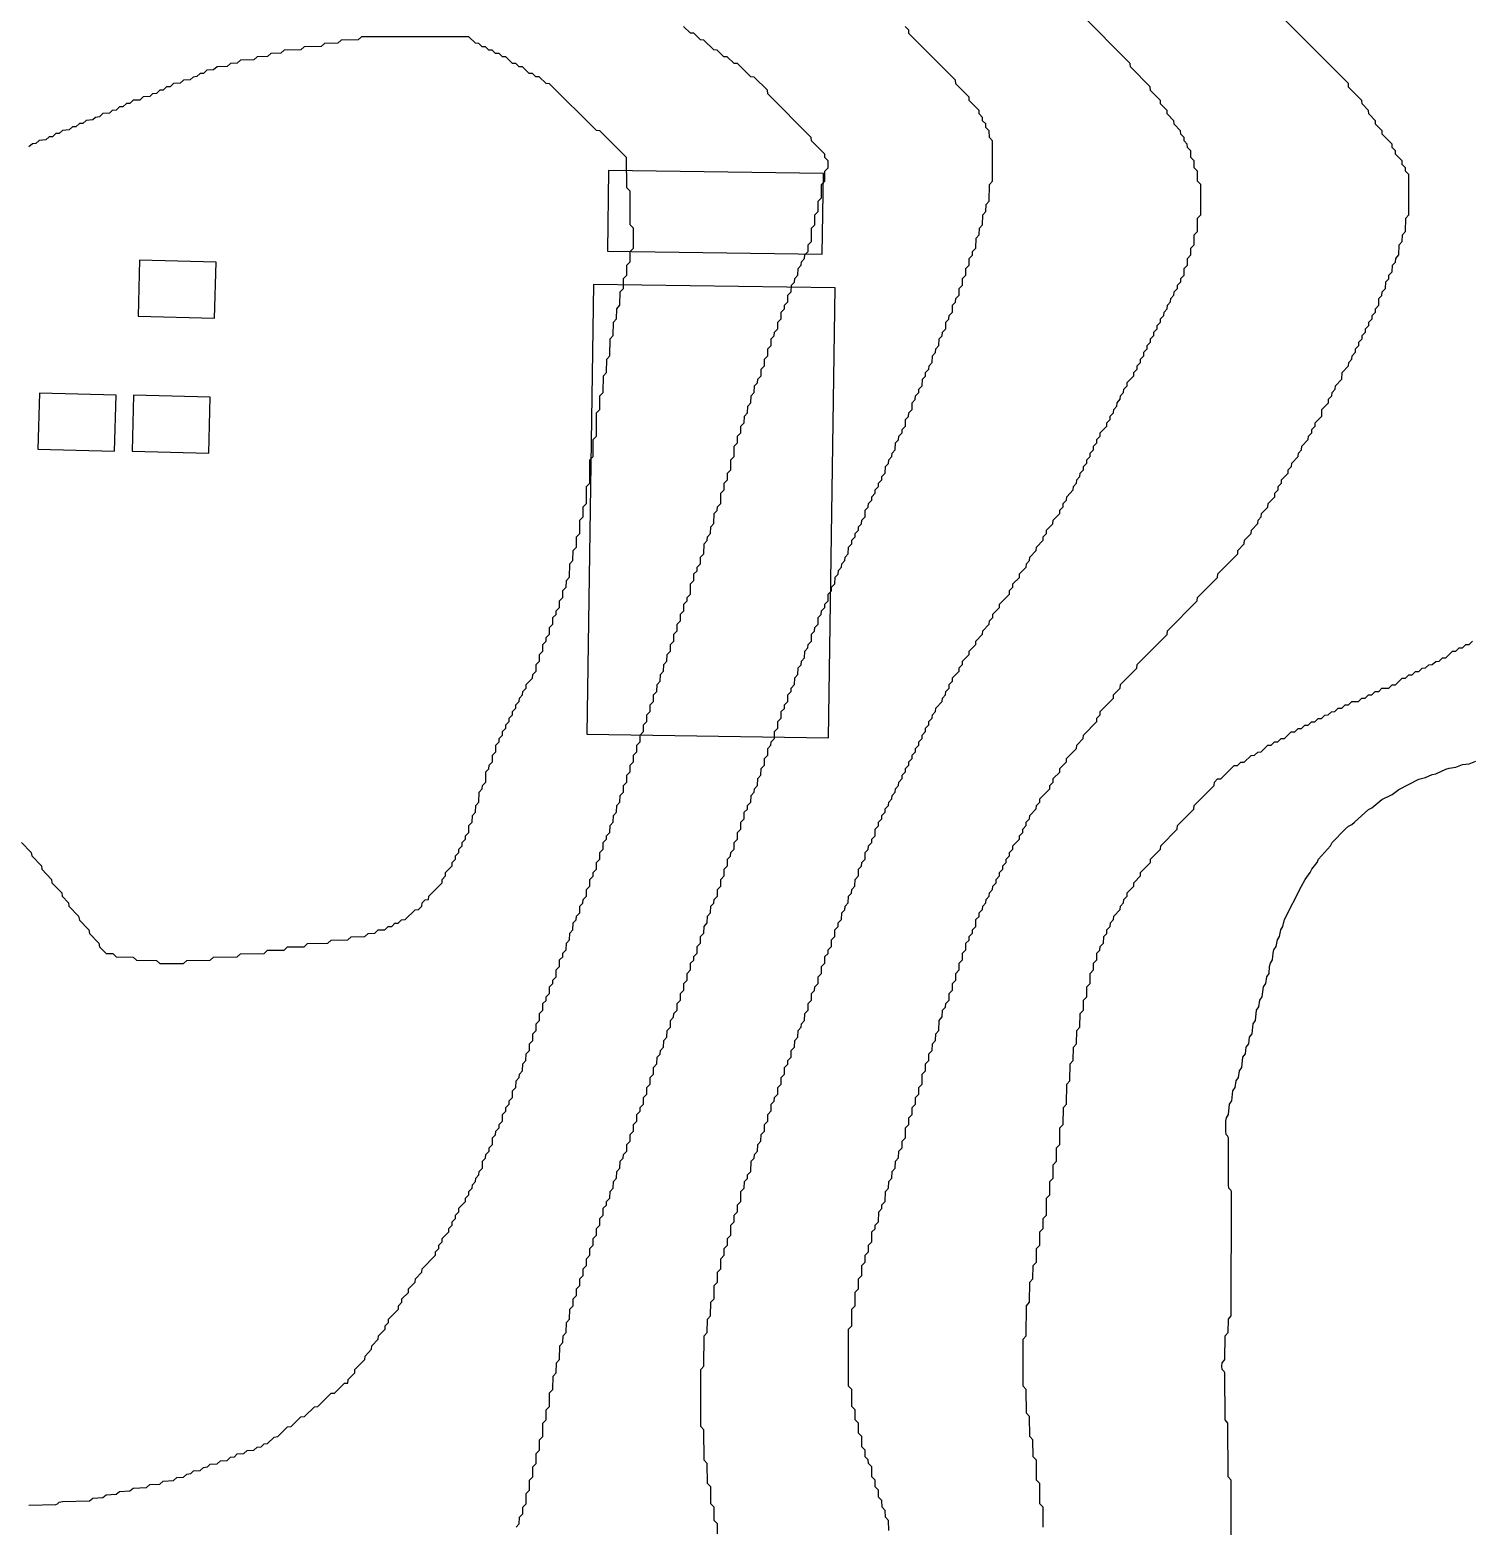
# Model space of a CAD drawing. Header units: millimetres. Extents: x 0 to 600000, y 0 to 540000.
# Drawn here: x 385944 to 493260, y 155711 to 267136 of the extents above; entities that cross this region are included whole.
import ezdxf

# ---------------------------------------------------------------- set-up
doc = ezdxf.new("R2010")
doc.units = ezdxf.units.MM
for name, color, linetype in [('BLDG_BOX_CAMPUS', 5, 'Continuous'), ('BLDG_BOX_PLATFORM', 3, 'Continuous'), ('BLDG_BOX_RASTER', 1, 'Continuous'), ('BLDG_FOOTPRINT_CAMPUS', 8, 'Continuous'), ('BLDG_FOOTPRINT_PLATFORM', 94, 'Continuous'), ('BLDG_FOOTPRINT_RASTER', 12, 'Continuous'), ('CONTOUR_54', 40, 'Continuous'), ('CONTOUR_55', 40, 'Continuous'), ('CONTOUR_56', 30, 'Continuous'), ('CONTOUR_57', 30, 'Continuous'), ('CONTOUR_58', 22, 'Continuous'), ('CONTOUR_59', 22, 'Continuous'), ('CONTOUR_60', 14, 'Continuous')]:
    doc.layers.add(name, color=color, linetype=linetype)

msp = doc.modelspace()

# ---------------------------------------------------------------- linework, layer by layer
at = {"layer": 'BLDG_BOX_CAMPUS'}
msp.add_polyline3d([(428943, 250671, 60003), (444942, 250437, 58885), (445029, 256437, 59003), (429031, 256670, 60001), (428943, 250671, 60003)], close=True, dxfattribs=at)
at = {"layer": 'BLDG_BOX_PLATFORM'}
msp.add_polyline3d([(445416, 214427, 57617), (445905, 247923, 58726), (427907, 248186, 60005), (427418, 214689, 59402), (445416, 214427, 57617)], close=True, dxfattribs=at)
at = {"layer": 'BLDG_BOX_RASTER'}
for points in [[(394102, 249988, 60052), (393993, 245814, 60076), (399701, 245665, 60089), (399810, 249839, 60061), (394102, 249988, 60052)], [(392253, 235753, 60132), (392362, 239927, 60107), (386654, 240076, 60068), (386545, 235902, 60078), (392253, 235753, 60132)], [(399258, 235624, 60225), (399367, 239798, 60148), (393658, 239947, 60116), (393549, 235773, 60147), (399258, 235624, 60225)]]:
    msp.add_polyline3d(points, close=True, dxfattribs=at)
at = {"layer": 'BLDG_FOOTPRINT_CAMPUS'}
msp.add_polyline3d([(428943, 250671, 60003), (444942, 250437, 58885), (445029, 256437, 59003), (429031, 256670, 60001), (428943, 250671, 60003)], close=True, dxfattribs=at)
at = {"layer": 'BLDG_FOOTPRINT_PLATFORM'}
msp.add_polyline3d([(427418, 214689, 59402), (445416, 214427, 57617), (445905, 247923, 58726), (427907, 248186, 60005), (427418, 214689, 59402)], close=True, dxfattribs=at)
at = {"layer": 'BLDG_FOOTPRINT_RASTER'}
for points in [[(394102, 249988, 60052), (393993, 245814, 60076), (399701, 245665, 60089), (399810, 249839, 60061), (394102, 249988, 60052)], [(386654, 240076, 60068), (386545, 235902, 60078), (392253, 235753, 60132), (392362, 239927, 60107), (386654, 240076, 60068)], [(393658, 239947, 60116), (393549, 235773, 60147), (399258, 235624, 60225), (399367, 239798, 60148), (393658, 239947, 60116)]]:
    msp.add_polyline3d(points, close=True, dxfattribs=at)
at = {"layer": 'CONTOUR_54'}
msp.add_polyline3d([(475397, 153375, 54000), (475400, 159125, 54000), (475181, 159375, 54000), (475154, 163375, 54000), (474940, 163625, 54000), (474912, 167125, 54000), (474875, 167215, 54000), (474715, 167375, 54000), (474699, 167625, 54000), (474716, 167875, 54000), (474875, 168034, 54000), (474913, 168125, 54000), (474951, 169875, 54000), (475161, 170125, 54000), (475195, 171125, 54000), (475407, 171375, 54000), (475423, 180625, 54000), (475375, 180732, 54000), (475232, 180875, 54000), (475205, 181125, 54000), (475190, 184625, 54000), (475125, 184776, 54000), (475026, 184875, 54000), (474989, 185125, 54000), (474996, 185875, 54000), (475042, 186125, 54000), (475203, 186375, 54000), (475277, 187125, 54000), (475449, 187375, 54000), (475526, 188125, 54000), (475702, 188375, 54000), (475768, 188875, 54000), (475949, 189125, 54000), (476013, 189625, 54000), (476196, 189875, 54000), (476274, 190625, 54000), (476452, 190875, 54000), (476519, 191375, 54000), (476701, 191625, 54000), (476767, 192125, 54000), (476948, 192375, 54000), (477028, 193125, 54000), (477203, 193375, 54000), (477289, 194125, 54000), (477460, 194375, 54000), (477534, 194875, 54000), (477707, 195125, 54000), (477801, 195875, 54000), (477966, 196125, 54000), (478046, 196625, 54000), (478213, 196875, 54000), (478255, 197375, 54000), (478314, 197625, 54000), (478472, 197875, 54000), (478518, 198375, 54000), (478584, 198625, 54000), (478735, 198875, 54000), (478836, 199375, 54000), (478989, 199625, 54000), (479096, 200125, 54000), (479246, 200375, 54000), (479368, 200875, 54000), (480623, 203375, 54000), (480894, 203875, 54000), (481282, 204375, 54000), (481392, 204625, 54000), (481789, 205125, 54000), (481906, 205375, 54000), (482792, 206375, 54000), (482916, 206625, 54000), (483875, 207610, 54000), (484125, 207832, 54000), (484375, 207956, 54000), (484591, 208125, 54000), (485625, 209080, 54000), (485875, 209201, 54000), (486625, 209820, 54000), (487375, 210206, 54000), (487875, 210578, 54000), (489375, 211332, 54000), (489875, 211468, 54000), (490375, 211683, 54000), (490625, 211726, 54000), (491375, 212083, 54000), (491625, 212162, 54000), (492125, 212229, 54000), (492625, 212423, 54000), (493125, 212482, 54000), (493625, 212667, 54000)], dxfattribs=at)
at = {"layer": 'CONTOUR_55'}
msp.add_polyline3d([(461399, 155625, 55000), (461386, 157125, 55000), (461150, 157375, 55000), (461137, 158875, 55000), (460900, 159125, 55000), (460887, 160625, 55000), (460651, 160875, 55000), (460638, 162125, 55000), (460402, 162375, 55000), (460388, 163875, 55000), (460153, 164125, 55000), (460139, 165875, 55000), (459905, 166125, 55000), (459905, 169625, 55000), (460139, 169875, 55000), (460154, 172125, 55000), (460388, 172375, 55000), (460404, 173875, 55000), (460638, 174125, 55000), (460652, 175125, 55000), (460888, 175375, 55000), (460901, 176375, 55000), (461137, 176625, 55000), (461151, 177625, 55000), (461387, 177875, 55000), (461399, 178625, 55000), (461636, 178875, 55000), (461650, 180125, 55000), (461887, 180375, 55000), (461899, 181375, 55000), (462136, 181625, 55000), (462148, 182625, 55000), (462386, 182875, 55000), (462398, 183875, 55000), (462636, 184125, 55000), (462648, 185375, 55000), (462886, 185625, 55000), (462898, 186875, 55000), (463136, 187125, 55000), (463148, 188625, 55000), (463386, 188875, 55000), (463399, 190125, 55000), (463636, 190375, 55000), (463648, 191375, 55000), (463886, 191625, 55000), (463898, 192625, 55000), (464136, 192875, 55000), (464149, 193875, 55000), (464387, 194125, 55000), (464399, 194875, 55000), (464637, 195125, 55000), (464649, 195875, 55000), (464887, 196125, 55000), (464900, 196875, 55000), (465138, 197125, 55000), (465150, 197625, 55000), (465388, 197875, 55000), (465401, 198375, 55000), (465625, 198599, 55000), (465648, 198875, 55000), (465888, 199125, 55000), (465901, 199625, 55000), (466125, 199849, 55000), (466149, 200125, 55000), (466390, 200375, 55000), (466399, 200625, 55000), (466640, 200875, 55000), (466650, 201125, 55000), (467138, 201625, 55000), (467146, 201875, 55000), (467389, 202125, 55000), (467397, 202375, 55000), (467639, 202625, 55000), (467649, 202875, 55000), (468138, 203375, 55000), (468148, 203625, 55000), (468638, 204125, 55000), (468648, 204375, 55000), (469387, 205125, 55000), (469397, 205375, 55000), (470137, 206125, 55000), (470146, 206375, 55000), (471375, 207610, 55000), (471395, 207875, 55000), (472625, 209111, 55000), (472645, 209375, 55000), (474138, 210875, 55000), (474151, 211125, 55000), (474375, 211349, 55000), (474625, 211362, 55000), (475625, 212354, 55000), (475875, 212363, 55000), (476125, 212608, 55000), (476375, 212615, 55000), (476875, 213107, 55000), (477125, 213115, 55000), (477375, 213359, 55000), (477625, 213366, 55000), (478125, 213858, 55000), (478375, 213865, 55000), (478625, 214110, 55000), (478875, 214116, 55000), (479125, 214361, 55000), (479375, 214367, 55000), (479875, 214860, 55000), (480125, 214866, 55000), (480375, 215111, 55000), (480625, 215116, 55000), (480875, 215361, 55000), (481125, 215367, 55000), (481375, 215612, 55000), (481625, 215617, 55000), (481875, 215862, 55000), (482125, 215867, 55000), (482375, 216112, 55000), (482625, 216117, 55000), (482875, 216362, 55000), (483125, 216367, 55000), (483375, 216612, 55000), (483625, 216617, 55000), (483875, 216862, 55000), (484125, 216867, 55000), (484375, 217112, 55000), (484875, 217118, 55000), (485125, 217364, 55000), (485375, 217368, 55000), (485625, 217613, 55000), (485875, 217618, 55000), (486125, 217863, 55000), (486388, 217875, 55000), (486625, 218112, 55000), (487125, 218119, 55000), (487375, 218364, 55000), (487625, 218368, 55000), (488125, 218862, 55000), (488375, 218867, 55000), (488625, 219112, 55000), (488875, 219117, 55000), (489125, 219362, 55000), (489375, 219367, 55000), (489625, 219612, 55000), (489875, 219617, 55000), (490125, 219862, 55000), (490375, 219867, 55000), (490625, 220112, 55000), (490875, 220117, 55000), (491125, 220362, 55000), (491375, 220367, 55000), (491875, 220860, 55000), (492125, 220866, 55000), (492375, 221110, 55000), (492625, 221116, 55000), (492875, 221360, 55000), (493125, 221366, 55000), (493375, 221610, 55000)], dxfattribs=at)
at = {"layer": 'CONTOUR_56'}
msp.add_polyline3d([(449895, 155375, 56000), (449885, 156125, 56000), (449644, 156375, 56000), (449635, 156875, 56000), (449395, 157125, 56000), (449386, 157625, 56000), (449146, 157875, 56000), (449136, 158375, 56000), (448896, 158625, 56000), (448886, 159125, 56000), (448647, 159375, 56000), (448636, 160125, 56000), (448395, 160375, 56000), (448375, 160649, 56000), (448149, 160875, 56000), (448138, 161375, 56000), (447900, 161625, 56000), (447887, 162375, 56000), (447650, 162625, 56000), (447638, 163375, 56000), (447401, 163625, 56000), (447388, 164375, 56000), (447153, 164625, 56000), (447138, 165875, 56000), (446904, 166125, 56000), (446904, 170375, 56000), (447138, 170625, 56000), (447152, 171875, 56000), (447388, 172125, 56000), (447402, 173125, 56000), (447638, 173375, 56000), (447650, 174125, 56000), (447887, 174375, 56000), (447900, 175125, 56000), (448138, 175375, 56000), (448149, 175875, 56000), (448387, 176125, 56000), (448397, 176625, 56000), (448636, 176875, 56000), (448649, 177625, 56000), (448875, 177851, 56000), (448895, 178125, 56000), (449136, 178375, 56000), (449148, 179125, 56000), (449375, 179352, 56000), (449394, 179625, 56000), (449635, 179875, 56000), (449646, 180625, 56000), (449886, 180875, 56000), (449896, 181375, 56000), (450136, 181625, 56000), (450145, 182125, 56000), (450386, 182375, 56000), (450395, 182875, 56000), (450635, 183125, 56000), (450644, 183625, 56000), (450885, 183875, 56000), (450894, 184375, 56000), (451135, 184625, 56000), (451145, 185375, 56000), (451385, 185625, 56000), (451394, 186125, 56000), (451635, 186375, 56000), (451644, 186875, 56000), (451885, 187125, 56000), (451894, 187625, 56000), (452135, 187875, 56000), (452143, 188375, 56000), (452384, 188625, 56000), (452394, 189375, 56000), (452635, 189625, 56000), (452644, 190125, 56000), (452885, 190375, 56000), (452893, 190875, 56000), (453135, 191125, 56000), (453143, 191625, 56000), (453384, 191875, 56000), (453392, 192375, 56000), (453634, 192625, 56000), (453644, 193375, 56000), (453885, 193625, 56000), (453894, 194125, 56000), (454125, 194356, 56000), (454141, 194625, 56000), (454384, 194875, 56000), (454392, 195375, 56000), (454634, 195625, 56000), (454642, 196125, 56000), (454884, 196375, 56000), (454892, 196875, 56000), (455134, 197125, 56000), (455142, 197625, 56000), (455384, 197875, 56000), (455393, 198375, 56000), (455634, 198625, 56000), (455644, 199125, 56000), (455875, 199356, 56000), (455892, 199625, 56000), (456135, 199875, 56000), (456141, 200125, 56000), (456384, 200375, 56000), (456393, 200875, 56000), (456625, 201107, 56000), (456642, 201375, 56000), (456885, 201625, 56000), (456891, 201875, 56000), (457135, 202125, 56000), (457141, 202375, 56000), (457385, 202625, 56000), (457391, 202875, 56000), (457635, 203125, 56000), (457641, 203375, 56000), (457885, 203625, 56000), (457891, 203875, 56000), (458135, 204125, 56000), (458141, 204375, 56000), (458385, 204625, 56000), (458391, 204875, 56000), (458635, 205125, 56000), (458641, 205375, 56000), (458885, 205625, 56000), (458891, 205875, 56000), (459135, 206125, 56000), (459142, 206375, 56000), (459634, 206875, 56000), (459640, 207125, 56000), (459885, 207375, 56000), (459891, 207625, 56000), (460135, 207875, 56000), (460141, 208125, 56000), (460385, 208375, 56000), (460393, 208625, 56000), (460885, 209125, 56000), (460891, 209375, 56000), (461136, 209625, 56000), (461143, 209875, 56000), (461884, 210625, 56000), (461890, 210875, 56000), (462135, 211125, 56000), (462143, 211375, 56000), (462625, 211861, 56000), (462642, 212125, 56000), (463135, 212625, 56000), (463143, 212875, 56000), (463875, 213612, 56000), (463892, 213875, 56000), (464385, 214375, 56000), (464393, 214625, 56000), (465385, 215625, 56000), (465391, 215875, 56000), (465636, 216125, 56000), (465644, 216375, 56000), (466625, 217361, 56000), (466643, 217625, 56000), (467136, 218125, 56000), (467145, 218375, 56000), (468375, 219610, 56000), (468395, 219875, 56000), (470625, 222110, 56000), (470646, 222375, 56000), (472875, 224609, 56000), (472897, 224875, 56000), (474375, 226359, 56000), (474398, 226625, 56000), (475888, 228125, 56000), (475897, 228375, 56000), (476375, 228857, 56000), (476398, 229125, 56000), (476889, 229625, 56000), (476899, 229875, 56000), (477389, 230375, 56000), (477398, 230625, 56000), (477641, 230875, 56000), (477652, 231125, 56000), (478125, 231604, 56000), (478151, 231875, 56000), (478640, 232375, 56000), (478650, 232625, 56000), (478891, 232875, 56000), (478901, 233125, 56000), (479142, 233375, 56000), (479154, 233625, 56000), (479641, 234125, 56000), (479652, 234375, 56000), (479892, 234625, 56000), (479905, 234875, 56000), (480391, 235375, 56000), (480402, 235625, 56000), (480643, 235875, 56000), (480655, 236125, 56000), (481141, 236625, 56000), (481152, 236875, 56000), (481392, 237125, 56000), (481403, 237375, 56000), (481643, 237625, 56000), (481655, 237875, 56000), (482140, 238375, 56000), (482159, 238875, 56000), (482642, 239375, 56000), (482653, 239625, 56000), (482893, 239875, 56000), (482904, 240125, 56000), (483143, 240375, 56000), (483156, 240625, 56000), (483640, 241125, 56000), (483659, 241625, 56000), (484142, 242125, 56000), (484152, 242375, 56000), (484392, 242625, 56000), (484402, 242875, 56000), (484642, 243125, 56000), (484652, 243375, 56000), (484892, 243625, 56000), (484902, 243875, 56000), (485142, 244125, 56000), (485152, 244375, 56000), (485391, 244625, 56000), (485402, 244875, 56000), (485641, 245125, 56000), (485651, 245375, 56000), (485891, 245625, 56000), (485900, 245875, 56000), (486140, 246125, 56000), (486149, 246375, 56000), (486389, 246625, 56000), (486402, 247125, 56000), (486625, 247348, 56000), (486649, 247625, 56000), (486888, 247875, 56000), (486901, 248375, 56000), (487125, 248599, 56000), (487148, 248875, 56000), (487387, 249125, 56000), (487399, 249625, 56000), (487625, 249851, 56000), (487645, 250125, 56000), (487886, 250375, 56000), (487897, 251125, 56000), (488136, 251375, 56000), (488145, 251875, 56000), (488385, 252125, 56000), (488394, 253125, 56000), (488634, 253375, 56000), (488632, 256375, 56000), (488387, 256625, 56000), (488383, 256875, 56000), (488138, 257125, 56000), (488133, 257375, 56000), (487641, 257875, 56000), (487634, 258125, 56000), (487389, 258375, 56000), (487384, 258625, 56000), (486642, 259375, 56000), (486635, 259625, 56000), (486141, 260125, 56000), (486135, 260375, 56000), (485641, 260875, 56000), (485634, 261125, 56000), (485141, 261625, 56000), (485134, 261875, 56000), (484141, 262875, 56000), (484125, 263137, 56000), (467645, 279625, 56000)], dxfattribs=at)
at = {"layer": 'CONTOUR_57'}
msp.add_polyline3d([(437147, 155125, 57000), (437136, 155875, 57000), (436898, 156125, 57000), (436886, 157125, 57000), (436648, 157375, 57000), (436636, 158625, 57000), (436398, 158875, 57000), (436386, 160375, 57000), (436148, 160625, 57000), (436136, 162875, 57000), (435898, 163125, 57000), (435898, 167375, 57000), (436135, 167625, 57000), (436147, 169875, 57000), (436385, 170125, 57000), (436396, 171125, 57000), (436635, 171375, 57000), (436645, 172375, 57000), (436885, 172625, 57000), (436896, 173625, 57000), (437135, 173875, 57000), (437145, 174625, 57000), (437385, 174875, 57000), (437395, 175625, 57000), (437635, 175875, 57000), (437644, 176375, 57000), (437885, 176625, 57000), (437893, 177125, 57000), (438134, 177375, 57000), (438144, 178125, 57000), (438385, 178375, 57000), (438393, 178875, 57000), (438634, 179125, 57000), (438643, 179625, 57000), (438884, 179875, 57000), (438894, 180625, 57000), (439135, 180875, 57000), (439144, 181375, 57000), (439375, 181606, 57000), (439391, 181875, 57000), (439634, 182125, 57000), (439644, 182875, 57000), (439875, 183106, 57000), (439891, 183375, 57000), (440134, 183625, 57000), (440142, 184125, 57000), (440384, 184375, 57000), (440392, 184875, 57000), (440634, 185125, 57000), (440642, 185625, 57000), (440884, 185875, 57000), (440892, 186375, 57000), (441134, 186625, 57000), (441143, 187125, 57000), (441375, 187357, 57000), (441391, 187625, 57000), (441634, 187875, 57000), (441642, 188375, 57000), (441884, 188625, 57000), (441892, 189125, 57000), (442134, 189375, 57000), (442143, 189875, 57000), (442375, 190107, 57000), (442391, 190375, 57000), (442634, 190625, 57000), (442641, 191125, 57000), (442884, 191375, 57000), (442892, 191875, 57000), (443134, 192125, 57000), (443142, 192625, 57000), (443375, 192858, 57000), (443390, 193125, 57000), (443633, 193375, 57000), (443641, 193875, 57000), (443884, 194125, 57000), (443892, 194625, 57000), (444134, 194875, 57000), (444142, 195375, 57000), (444375, 195608, 57000), (444390, 195875, 57000), (444633, 196125, 57000), (444641, 196625, 57000), (444884, 196875, 57000), (444892, 197375, 57000), (445134, 197625, 57000), (445142, 198125, 57000), (445375, 198358, 57000), (445390, 198625, 57000), (445633, 198875, 57000), (445641, 199375, 57000), (445884, 199625, 57000), (445892, 200125, 57000), (446125, 200358, 57000), (446140, 200625, 57000), (446384, 200875, 57000), (446392, 201375, 57000), (446625, 201608, 57000), (446640, 201875, 57000), (446884, 202125, 57000), (446892, 202625, 57000), (447125, 202858, 57000), (447140, 203125, 57000), (447383, 203375, 57000), (447391, 203875, 57000), (447634, 204125, 57000), (447643, 204625, 57000), (447875, 204857, 57000), (447891, 205125, 57000), (448134, 205375, 57000), (448143, 205875, 57000), (448375, 206107, 57000), (448391, 206375, 57000), (448635, 206625, 57000), (448641, 206875, 57000), (448884, 207125, 57000), (448893, 207625, 57000), (449125, 207857, 57000), (449142, 208125, 57000), (449385, 208375, 57000), (449391, 208625, 57000), (449635, 208875, 57000), (449641, 209125, 57000), (449885, 209375, 57000), (449891, 209625, 57000), (450135, 209875, 57000), (450141, 210125, 57000), (450385, 210375, 57000), (450391, 210625, 57000), (450635, 210875, 57000), (450641, 211125, 57000), (450885, 211375, 57000), (450891, 211625, 57000), (451135, 211875, 57000), (451141, 212125, 57000), (451385, 212375, 57000), (451391, 212625, 57000), (451635, 212875, 57000), (451641, 213125, 57000), (451885, 213375, 57000), (451891, 213625, 57000), (452135, 213875, 57000), (452142, 214125, 57000), (452385, 214375, 57000), (452392, 214625, 57000), (452635, 214875, 57000), (452642, 215125, 57000), (452886, 215375, 57000), (452892, 215625, 57000), (453136, 215875, 57000), (453143, 216125, 57000), (453386, 216375, 57000), (453394, 216625, 57000), (453885, 217125, 57000), (453891, 217375, 57000), (454135, 217625, 57000), (454142, 217875, 57000), (454386, 218125, 57000), (454393, 218375, 57000), (454636, 218625, 57000), (454644, 218875, 57000), (455136, 219375, 57000), (455142, 219625, 57000), (455386, 219875, 57000), (455394, 220125, 57000), (455875, 220610, 57000), (455894, 220875, 57000), (456386, 221375, 57000), (456394, 221625, 57000), (456886, 222125, 57000), (456893, 222375, 57000), (457385, 222875, 57000), (457392, 223125, 57000), (457636, 223375, 57000), (457645, 223625, 57000), (458136, 224125, 57000), (458144, 224375, 57000), (458885, 225125, 57000), (458892, 225375, 57000), (459136, 225625, 57000), (459144, 225875, 57000), (459625, 226360, 57000), (459644, 226625, 57000), (460136, 227125, 57000), (460143, 227375, 57000), (460387, 227625, 57000), (460395, 227875, 57000), (460875, 228359, 57000), (460894, 228625, 57000), (461386, 229125, 57000), (461393, 229375, 57000), (461637, 229625, 57000), (461645, 229875, 57000), (462125, 230359, 57000), (462145, 230625, 57000), (462636, 231125, 57000), (462643, 231375, 57000), (462887, 231625, 57000), (462894, 231875, 57000), (463137, 232125, 57000), (463146, 232375, 57000), (463636, 232875, 57000), (463643, 233125, 57000), (463887, 233375, 57000), (463894, 233625, 57000), (464137, 233875, 57000), (464144, 234125, 57000), (464387, 234375, 57000), (464395, 234625, 57000), (464637, 234875, 57000), (464645, 235125, 57000), (464888, 235375, 57000), (464895, 235625, 57000), (465138, 235875, 57000), (465146, 236125, 57000), (465388, 236375, 57000), (465396, 236625, 57000), (465639, 236875, 57000), (465648, 237125, 57000), (466137, 237625, 57000), (466145, 237875, 57000), (466387, 238125, 57000), (466395, 238375, 57000), (466638, 238625, 57000), (466646, 238875, 57000), (466888, 239125, 57000), (466896, 239375, 57000), (467138, 239625, 57000), (467146, 239875, 57000), (467388, 240125, 57000), (467397, 240375, 57000), (467639, 240625, 57000), (467648, 240875, 57000), (468137, 241375, 57000), (468145, 241625, 57000), (468388, 241875, 57000), (468395, 242125, 57000), (468638, 242375, 57000), (468645, 242625, 57000), (468888, 242875, 57000), (468896, 243125, 57000), (469138, 243375, 57000), (469146, 243625, 57000), (469388, 243875, 57000), (469396, 244125, 57000), (469638, 244375, 57000), (469646, 244625, 57000), (469888, 244875, 57000), (469895, 245125, 57000), (470138, 245375, 57000), (470145, 245625, 57000), (470387, 245875, 57000), (470395, 246125, 57000), (470637, 246375, 57000), (470645, 246625, 57000), (470887, 246875, 57000), (470895, 247125, 57000), (471137, 247375, 57000), (471144, 247625, 57000), (471387, 247875, 57000), (471394, 248125, 57000), (471636, 248375, 57000), (471642, 248625, 57000), (471885, 248875, 57000), (471894, 249375, 57000), (472135, 249625, 57000), (472144, 250125, 57000), (472385, 250375, 57000), (472393, 250875, 57000), (472634, 251125, 57000), (472643, 251875, 57000), (472884, 252125, 57000), (472892, 253125, 57000), (473133, 253375, 57000), (473132, 255625, 57000), (472891, 255875, 57000), (472883, 256625, 57000), (472640, 256875, 57000), (472633, 257375, 57000), (472391, 257625, 57000), (472383, 258125, 57000), (472139, 258375, 57000), (472125, 258640, 57000), (471890, 258875, 57000), (471884, 259125, 57000), (471639, 259375, 57000), (471634, 259625, 57000), (471141, 260125, 57000), (471134, 260375, 57000), (470641, 260875, 57000), (470635, 261125, 57000), (470141, 261625, 57000), (470125, 261888, 57000), (469392, 262625, 57000), (469375, 262887, 57000), (467892, 264375, 57000), (467875, 264637, 57000), (464143, 268375, 57000)], dxfattribs=at)
at = {"layer": 'CONTOUR_58'}
msp.add_polyline3d([(422151, 155625, 58000), (422388, 155875, 58000), (422400, 156375, 58000), (422638, 156625, 58000), (422649, 157125, 58000), (422887, 157375, 58000), (422899, 158125, 58000), (423137, 158375, 58000), (423149, 159125, 58000), (423387, 159375, 58000), (423398, 160125, 58000), (423636, 160375, 58000), (423647, 161125, 58000), (423886, 161375, 58000), (423896, 162125, 58000), (424135, 162375, 58000), (424147, 163375, 58000), (424386, 163625, 58000), (424396, 164375, 58000), (424635, 164625, 58000), (424646, 165625, 58000), (424885, 165875, 58000), (424896, 166875, 58000), (425135, 167125, 58000), (425145, 167875, 58000), (425385, 168125, 58000), (425396, 169125, 58000), (425635, 169375, 58000), (425644, 169875, 58000), (425884, 170125, 58000), (425894, 170875, 58000), (426135, 171125, 58000), (426145, 171875, 58000), (426385, 172125, 58000), (426393, 172625, 58000), (426635, 172875, 58000), (426643, 173375, 58000), (426884, 173625, 58000), (426893, 174125, 58000), (427134, 174375, 58000), (427142, 174875, 58000), (427384, 175125, 58000), (427392, 175625, 58000), (427634, 175875, 58000), (427642, 176375, 58000), (427884, 176625, 58000), (427892, 177125, 58000), (428134, 177375, 58000), (428142, 177875, 58000), (428384, 178125, 58000), (428392, 178625, 58000), (428634, 178875, 58000), (428642, 179375, 58000), (428875, 179608, 58000), (428890, 179875, 58000), (429133, 180125, 58000), (429141, 180625, 58000), (429383, 180875, 58000), (429391, 181375, 58000), (429633, 181625, 58000), (429641, 182125, 58000), (429884, 182375, 58000), (429892, 182875, 58000), (430125, 183108, 58000), (430140, 183375, 58000), (430383, 183625, 58000), (430390, 184125, 58000), (430633, 184375, 58000), (430641, 184875, 58000), (430883, 185125, 58000), (430891, 185625, 58000), (431133, 185875, 58000), (431141, 186375, 58000), (431375, 186609, 58000), (431389, 186875, 58000), (431633, 187125, 58000), (431640, 187625, 58000), (431883, 187875, 58000), (431890, 188375, 58000), (432133, 188625, 58000), (432141, 189125, 58000), (432383, 189375, 58000), (432391, 189875, 58000), (432633, 190125, 58000), (432641, 190625, 58000), (432875, 190859, 58000), (432889, 191125, 58000), (433133, 191375, 58000), (433140, 191875, 58000), (433383, 192125, 58000), (433391, 192625, 58000), (433633, 192875, 58000), (433641, 193375, 58000), (433875, 193609, 58000), (433889, 193875, 58000), (434133, 194125, 58000), (434140, 194625, 58000), (434383, 194875, 58000), (434390, 195375, 58000), (434633, 195625, 58000), (434641, 196125, 58000), (434883, 196375, 58000), (434891, 196875, 58000), (435133, 197125, 58000), (435141, 197625, 58000), (435375, 197859, 58000), (435389, 198125, 58000), (435633, 198375, 58000), (435640, 198875, 58000), (435883, 199125, 58000), (435890, 199625, 58000), (436133, 199875, 58000), (436141, 200375, 58000), (436383, 200625, 58000), (436391, 201125, 58000), (436633, 201375, 58000), (436641, 201875, 58000), (436875, 202109, 58000), (436889, 202375, 58000), (437133, 202625, 58000), (437140, 203125, 58000), (437383, 203375, 58000), (437391, 203875, 58000), (437633, 204125, 58000), (437641, 204625, 58000), (437884, 204875, 58000), (437892, 205375, 58000), (438125, 205608, 58000), (438140, 205875, 58000), (438383, 206125, 58000), (438391, 206625, 58000), (438633, 206875, 58000), (438641, 207375, 58000), (438884, 207625, 58000), (438891, 208125, 58000), (439134, 208375, 58000), (439142, 208875, 58000), (439375, 209108, 58000), (439390, 209375, 58000), (439633, 209625, 58000), (439642, 210125, 58000), (439875, 210358, 58000), (439890, 210625, 58000), (440133, 210875, 58000), (440141, 211375, 58000), (440384, 211625, 58000), (440391, 212125, 58000), (440634, 212375, 58000), (440642, 212875, 58000), (440884, 213125, 58000), (440893, 213625, 58000), (441125, 213857, 58000), (441141, 214125, 58000), (441384, 214375, 58000), (441392, 214875, 58000), (441634, 215125, 58000), (441642, 215625, 58000), (441884, 215875, 58000), (441893, 216375, 58000), (442125, 216607, 58000), (442141, 216875, 58000), (442384, 217125, 58000), (442393, 217625, 58000), (442625, 217857, 58000), (442641, 218125, 58000), (442884, 218375, 58000), (442893, 218875, 58000), (443135, 219125, 58000), (443144, 219625, 58000), (443375, 219856, 58000), (443392, 220125, 58000), (443635, 220375, 58000), (443644, 220875, 58000), (443875, 221106, 58000), (443892, 221375, 58000), (444135, 221625, 58000), (444144, 222125, 58000), (444375, 222356, 58000), (444392, 222625, 58000), (444635, 222875, 58000), (444645, 223375, 58000), (444875, 223605, 58000), (444893, 223875, 58000), (445136, 224125, 58000), (445142, 224375, 58000), (445385, 224625, 58000), (445395, 225125, 58000), (445625, 225355, 58000), (445643, 225625, 58000), (445885, 225875, 58000), (445896, 226375, 58000), (446125, 226604, 58000), (446144, 226875, 58000), (446387, 227125, 58000), (446394, 227375, 58000), (446636, 227625, 58000), (446643, 227875, 58000), (446885, 228125, 58000), (446896, 228625, 58000), (447137, 228875, 58000), (447145, 229125, 58000), (447387, 229375, 58000), (447394, 229625, 58000), (447637, 229875, 58000), (447644, 230125, 58000), (447875, 230356, 58000), (447893, 230625, 58000), (448136, 230875, 58000), (448147, 231375, 58000), (448375, 231603, 58000), (448395, 231875, 58000), (448637, 232125, 58000), (448645, 232375, 58000), (448887, 232625, 58000), (448895, 232875, 58000), (449137, 233125, 58000), (449144, 233375, 58000), (449387, 233625, 58000), (449394, 233875, 58000), (449636, 234125, 58000), (449647, 234625, 58000), (449875, 234853, 58000), (449895, 235125, 58000), (450137, 235375, 58000), (450144, 235625, 58000), (450386, 235875, 58000), (450397, 236375, 58000), (450625, 236603, 58000), (450646, 236875, 58000), (450887, 237125, 58000), (450895, 237375, 58000), (451136, 237625, 58000), (451147, 238125, 58000), (451375, 238353, 58000), (451395, 238625, 58000), (451637, 238875, 58000), (451648, 239375, 58000), (451875, 239602, 58000), (451896, 239875, 58000), (452138, 240125, 58000), (452145, 240375, 58000), (452387, 240625, 58000), (452398, 241125, 58000), (452625, 241352, 58000), (452646, 241625, 58000), (452888, 241875, 58000), (452895, 242125, 58000), (453136, 242375, 58000), (453148, 242875, 58000), (453375, 243102, 58000), (453396, 243375, 58000), (453637, 243625, 58000), (453648, 244125, 58000), (453875, 244352, 58000), (453896, 244625, 58000), (454137, 244875, 58000), (454148, 245375, 58000), (454375, 245602, 58000), (454396, 245875, 58000), (454637, 246125, 58000), (454648, 246625, 58000), (454875, 246852, 58000), (454895, 247125, 58000), (455136, 247375, 58000), (455147, 247875, 58000), (455386, 248125, 58000), (455397, 248625, 58000), (455637, 248875, 58000), (455647, 249375, 58000), (455887, 249625, 58000), (455897, 250125, 58000), (456125, 250353, 58000), (456144, 250625, 58000), (456385, 250875, 58000), (456396, 251625, 58000), (456636, 251875, 58000), (456645, 252375, 58000), (456885, 252625, 58000), (456895, 253375, 58000), (457135, 253625, 58000), (457143, 254125, 58000), (457384, 254375, 58000), (457393, 255625, 58000), (457633, 255875, 58000), (457632, 258875, 58000), (457388, 259125, 58000), (457382, 259625, 58000), (457138, 259875, 58000), (457125, 260138, 58000), (456888, 260375, 58000), (456883, 260625, 58000), (456638, 260875, 58000), (456633, 261125, 58000), (455890, 261875, 58000), (455875, 262136, 58000), (454891, 263125, 58000), (454875, 263387, 58000), (451392, 266875, 58000), (451385, 267125, 58000), (451125, 267388, 58000)], dxfattribs=at)
at = {"layer": 'CONTOUR_59'}
msp.add_polyline3d([(385875, 157267, 59000), (387875, 157316, 59000), (387999, 157375, 59000), (388125, 157501, 59000), (388375, 157536, 59000), (390375, 157580, 59000), (390625, 157783, 59000), (391375, 157830, 59000), (391625, 158036, 59000), (392375, 158083, 59000), (392625, 158291, 59000), (393375, 158335, 59000), (393625, 158546, 59000), (394625, 158591, 59000), (394875, 158807, 59000), (395625, 158843, 59000), (395875, 159063, 59000), (396625, 159096, 59000), (396875, 159321, 59000), (397375, 159347, 59000), (397625, 159576, 59000), (397929, 159625, 59000), (398125, 159821, 59000), (398625, 159848, 59000), (398875, 160079, 59000), (399175, 160125, 59000), (399375, 160325, 59000), (399875, 160350, 59000), (400125, 160580, 59000), (400625, 160602, 59000), (400875, 160836, 59000), (401167, 160875, 59000), (401375, 161083, 59000), (401875, 161104, 59000), (402125, 161338, 59000), (402625, 161357, 59000), (402875, 161594, 59000), (403155, 161625, 59000), (403375, 161845, 59000), (403625, 161857, 59000), (404125, 162344, 59000), (404399, 162375, 59000), (405125, 163094, 59000), (405398, 163125, 59000), (406125, 163845, 59000), (406397, 163875, 59000), (407125, 164597, 59000), (407395, 164625, 59000), (408375, 165599, 59000), (408625, 165610, 59000), (409375, 166353, 59000), (409625, 166363, 59000), (409646, 166625, 59000), (410138, 167125, 59000), (410148, 167375, 59000), (410875, 168108, 59000), (410897, 168375, 59000), (411388, 168875, 59000), (411397, 169125, 59000), (411888, 169625, 59000), (411897, 169875, 59000), (412387, 170375, 59000), (412396, 170625, 59000), (412639, 170875, 59000), (412648, 171125, 59000), (413387, 171875, 59000), (413395, 172125, 59000), (413638, 172375, 59000), (413647, 172625, 59000), (414125, 173108, 59000), (414146, 173375, 59000), (414637, 173875, 59000), (414646, 174125, 59000), (415137, 174625, 59000), (415146, 174875, 59000), (416135, 175875, 59000), (416141, 176125, 59000), (416385, 176375, 59000), (416392, 176625, 59000), (416636, 176875, 59000), (416643, 177125, 59000), (417135, 177625, 59000), (417141, 177875, 59000), (417385, 178125, 59000), (417391, 178375, 59000), (417635, 178625, 59000), (417642, 178875, 59000), (417886, 179125, 59000), (417893, 179375, 59000), (418384, 179875, 59000), (418390, 180125, 59000), (418634, 180375, 59000), (418640, 180625, 59000), (418884, 180875, 59000), (418890, 181125, 59000), (419134, 181375, 59000), (419140, 181625, 59000), (419384, 181875, 59000), (419389, 182125, 59000), (419633, 182375, 59000), (419642, 182875, 59000), (419875, 183108, 59000), (419890, 183375, 59000), (420134, 183625, 59000), (420139, 183875, 59000), (420383, 184125, 59000), (420391, 184625, 59000), (420625, 184859, 59000), (420640, 185125, 59000), (420884, 185375, 59000), (420889, 185625, 59000), (421133, 185875, 59000), (421141, 186375, 59000), (421375, 186609, 59000), (421390, 186875, 59000), (421634, 187125, 59000), (421639, 187375, 59000), (421883, 187625, 59000), (421890, 188125, 59000), (422133, 188375, 59000), (422141, 188875, 59000), (422375, 189109, 59000), (422389, 189375, 59000), (422633, 189625, 59000), (422640, 190125, 59000), (422883, 190375, 59000), (422890, 190875, 59000), (423133, 191125, 59000), (423141, 191625, 59000), (423383, 191875, 59000), (423391, 192375, 59000), (423633, 192625, 59000), (423641, 193125, 59000), (423883, 193375, 59000), (423891, 193875, 59000), (424134, 194125, 59000), (424142, 194625, 59000), (424375, 194858, 59000), (424390, 195125, 59000), (424633, 195375, 59000), (424641, 195875, 59000), (424875, 196109, 59000), (424889, 196375, 59000), (425133, 196625, 59000), (425140, 197125, 59000), (425383, 197375, 59000), (425391, 197875, 59000), (425625, 198109, 59000), (425639, 198375, 59000), (425883, 198625, 59000), (425890, 199125, 59000), (426133, 199375, 59000), (426141, 199875, 59000), (426383, 200125, 59000), (426391, 200625, 59000), (426625, 200859, 59000), (426640, 201125, 59000), (426883, 201375, 59000), (426891, 201875, 59000), (427125, 202109, 59000), (427139, 202375, 59000), (427383, 202625, 59000), (427390, 203125, 59000), (427633, 203375, 59000), (427641, 203875, 59000), (427875, 204109, 59000), (427889, 204375, 59000), (428133, 204625, 59000), (428140, 205125, 59000), (428383, 205375, 59000), (428390, 205875, 59000), (428633, 206125, 59000), (428641, 206625, 59000), (428875, 206859, 59000), (428889, 207125, 59000), (429133, 207375, 59000), (429140, 207875, 59000), (429383, 208125, 59000), (429390, 208625, 59000), (429633, 208875, 59000), (429640, 209375, 59000), (429883, 209625, 59000), (429890, 210125, 59000), (430133, 210375, 59000), (430140, 210875, 59000), (430383, 211125, 59000), (430390, 211625, 59000), (430633, 211875, 59000), (430641, 212375, 59000), (430883, 212625, 59000), (430891, 213125, 59000), (431133, 213375, 59000), (431141, 213875, 59000), (431383, 214125, 59000), (431391, 214625, 59000), (431633, 214875, 59000), (431641, 215375, 59000), (431883, 215625, 59000), (431891, 216125, 59000), (432133, 216375, 59000), (432141, 216875, 59000), (432383, 217125, 59000), (432391, 217625, 59000), (432633, 217875, 59000), (432641, 218375, 59000), (432883, 218625, 59000), (432891, 219125, 59000), (433133, 219375, 59000), (433141, 219875, 59000), (433383, 220125, 59000), (433391, 220625, 59000), (433634, 220875, 59000), (433641, 221375, 59000), (433884, 221625, 59000), (433891, 222125, 59000), (434134, 222375, 59000), (434141, 222875, 59000), (434384, 223125, 59000), (434391, 223625, 59000), (434634, 223875, 59000), (434642, 224375, 59000), (434875, 224608, 59000), (434890, 224875, 59000), (435133, 225125, 59000), (435142, 225875, 59000), (435384, 226125, 59000), (435392, 226625, 59000), (435625, 226858, 59000), (435640, 227125, 59000), (435883, 227375, 59000), (435891, 227875, 59000), (436133, 228125, 59000), (436143, 228875, 59000), (436375, 229107, 59000), (436391, 229375, 59000), (436634, 229625, 59000), (436641, 230125, 59000), (436883, 230375, 59000), (436894, 231125, 59000), (437125, 231356, 59000), (437141, 231625, 59000), (437383, 231875, 59000), (437393, 232625, 59000), (437634, 232875, 59000), (437643, 233375, 59000), (437884, 233625, 59000), (437892, 234125, 59000), (438134, 234375, 59000), (438143, 235125, 59000), (438384, 235375, 59000), (438395, 236125, 59000), (438635, 236375, 59000), (438644, 236875, 59000), (438885, 237125, 59000), (438894, 237625, 59000), (439135, 237875, 59000), (439144, 238375, 59000), (439385, 238625, 59000), (439394, 239125, 59000), (439635, 239375, 59000), (439644, 239875, 59000), (439885, 240125, 59000), (439895, 240625, 59000), (440125, 240855, 59000), (440143, 241125, 59000), (440385, 241375, 59000), (440394, 241875, 59000), (440635, 242125, 59000), (440644, 242625, 59000), (440885, 242875, 59000), (440894, 243375, 59000), (441135, 243625, 59000), (441145, 244125, 59000), (441375, 244355, 59000), (441393, 244625, 59000), (441635, 244875, 59000), (441644, 245375, 59000), (441885, 245625, 59000), (441895, 246125, 59000), (442125, 246355, 59000), (442143, 246625, 59000), (442385, 246875, 59000), (442394, 247375, 59000), (442635, 247625, 59000), (442645, 248125, 59000), (442875, 248355, 59000), (442892, 248625, 59000), (443135, 248875, 59000), (443144, 249375, 59000), (443375, 249606, 59000), (443392, 249875, 59000), (443635, 250125, 59000), (443641, 250375, 59000), (443884, 250625, 59000), (443891, 251125, 59000), (444133, 251375, 59000), (444143, 252375, 59000), (444384, 252625, 59000), (444392, 253375, 59000), (444633, 253625, 59000), (444641, 254375, 59000), (444883, 254625, 59000), (444890, 255625, 59000), (445132, 255875, 59000), (445138, 256625, 59000), (445380, 256875, 59000), (445380, 257375, 59000), (445134, 257625, 59000), (445131, 257875, 59000), (444139, 258875, 59000), (444125, 259136, 59000), (440892, 262375, 59000), (440875, 262637, 59000), (439886, 263625, 59000), (439625, 263641, 59000), (438637, 264625, 59000), (438375, 264641, 59000), (437875, 265135, 59000), (437625, 265142, 59000), (437125, 265635, 59000), (436875, 265642, 59000), (436125, 266385, 59000), (435875, 266392, 59000), (435375, 266885, 59000), (435125, 266892, 59000), (434625, 267385, 59000)], dxfattribs=at)
at = {"layer": 'CONTOUR_60'}
msp.add_polyline3d([(385327, 206625, 60000), (386045, 205875, 60000), (386080, 205625, 60000), (386800, 204875, 60000), (386833, 204625, 60000), (387555, 203875, 60000), (387585, 203625, 60000), (388309, 202875, 60000), (388338, 202625, 60000), (388816, 202125, 60000), (388842, 201875, 60000), (389571, 201125, 60000), (389625, 200836, 60000), (390327, 200125, 60000), (390375, 199842, 60000), (391086, 199125, 60000), (391125, 198850, 60000), (391625, 198360, 60000), (392125, 198345, 60000), (392375, 198110, 60000), (393625, 198089, 60000), (393875, 197858, 60000), (395375, 197839, 60000), (395625, 197609, 60000), (395625, 197609, 60000), (397375, 197608, 60000), (397625, 197838, 60000), (399375, 197858, 60000), (399625, 198087, 60000), (401375, 198108, 60000), (401625, 198338, 60000), (403375, 198359, 60000), (403625, 198591, 60000), (404875, 198609, 60000), (405125, 198842, 60000), (406375, 198860, 60000), (406625, 199093, 60000), (408125, 199112, 60000), (408375, 199347, 60000), (409625, 199363, 60000), (409875, 199601, 60000), (410875, 199614, 60000), (411125, 199855, 60000), (411625, 199864, 60000), (411875, 200106, 60000), (412375, 200115, 60000), (412625, 200358, 60000), (412891, 200375, 60000), (413125, 200609, 60000), (413375, 200615, 60000), (413625, 200860, 60000), (413887, 200875, 60000), (414625, 201609, 60000), (414886, 201625, 60000), (415135, 201875, 60000), (415144, 202125, 60000), (415375, 202356, 60000), (415625, 202366, 60000), (415640, 202625, 60000), (416633, 203625, 60000), (416639, 203875, 60000), (416884, 204125, 60000), (416890, 204375, 60000), (417383, 204875, 60000), (417389, 205125, 60000), (417634, 205375, 60000), (417639, 205625, 60000), (417884, 205875, 60000), (417889, 206125, 60000), (418134, 206375, 60000), (418139, 206625, 60000), (418384, 206875, 60000), (418389, 207125, 60000), (418633, 207375, 60000), (418640, 207875, 60000), (418883, 208125, 60000), (418891, 208625, 60000), (419133, 208875, 60000), (419141, 209375, 60000), (419383, 209625, 60000), (419393, 210375, 60000), (419625, 210607, 60000), (419640, 210875, 60000), (419883, 211125, 60000), (419894, 211875, 60000), (420125, 212106, 60000), (420141, 212375, 60000), (420384, 212625, 60000), (420392, 213125, 60000), (420634, 213375, 60000), (420644, 213875, 60000), (420875, 214106, 60000), (420892, 214375, 60000), (421135, 214625, 60000), (421141, 214875, 60000), (421385, 215125, 60000), (421391, 215375, 60000), (421635, 215625, 60000), (421641, 215875, 60000), (421885, 216125, 60000), (421891, 216375, 60000), (422135, 216625, 60000), (422140, 216875, 60000), (422384, 217125, 60000), (422390, 217375, 60000), (422634, 217625, 60000), (422640, 217875, 60000), (422885, 218125, 60000), (422891, 218375, 60000), (423375, 218863, 60000), (423388, 219125, 60000), (423632, 219375, 60000), (423639, 219875, 60000), (423883, 220125, 60000), (423890, 220625, 60000), (424133, 220875, 60000), (424140, 221375, 60000), (424375, 221610, 60000), (424389, 221875, 60000), (424633, 222125, 60000), (424640, 222625, 60000), (424883, 222875, 60000), (424890, 223375, 60000), (425125, 223610, 60000), (425138, 223875, 60000), (425382, 224125, 60000), (425389, 224625, 60000), (425632, 224875, 60000), (425639, 225375, 60000), (425882, 225625, 60000), (425889, 226125, 60000), (426132, 226375, 60000), (426140, 227375, 60000), (426383, 227625, 60000), (426390, 228375, 60000), (426633, 228625, 60000), (426640, 229375, 60000), (426882, 229625, 60000), (426891, 230625, 60000), (427133, 230875, 60000), (427140, 231625, 60000), (427382, 231875, 60000), (427391, 233125, 60000), (427633, 233375, 60000), (427643, 235125, 60000), (427883, 235375, 60000), (427893, 236625, 60000), (428133, 236875, 60000), (428144, 238625, 60000), (428384, 238875, 60000), (428394, 239875, 60000), (428634, 240125, 60000), (428644, 241375, 60000), (428884, 241625, 60000), (428894, 242625, 60000), (429134, 242875, 60000), (429145, 244125, 60000), (429385, 244375, 60000), (429395, 245375, 60000), (429635, 245625, 60000), (429644, 246375, 60000), (429884, 246625, 60000), (429895, 247625, 60000), (430135, 247875, 60000), (430144, 248625, 60000), (430384, 248875, 60000), (430393, 249625, 60000), (430634, 249875, 60000), (430641, 250625, 60000), (430883, 250875, 60000), (430883, 252375, 60000), (430642, 252625, 60000), (430633, 255125, 60000), (430391, 255375, 60000), (430380, 257625, 60000), (428386, 259625, 60000), (428125, 259640, 60000), (424635, 263125, 60000), (424375, 263138, 60000), (423875, 263633, 60000), (423625, 263638, 60000), (423375, 263883, 60000), (423125, 263889, 60000), (422625, 264383, 60000), (422375, 264388, 60000), (422125, 264633, 60000), (421875, 264639, 60000), (421375, 265133, 60000), (421125, 265137, 60000), (420875, 265383, 60000), (420625, 265388, 60000), (420375, 265633, 60000), (420125, 265638, 60000), (419875, 265883, 60000), (419625, 265888, 60000), (419375, 266133, 60000), (419125, 266138, 60000), (418625, 266630, 60000), (410625, 266633, 60000), (410375, 266394, 60000), (409125, 266384, 60000), (408875, 266145, 60000), (407875, 266135, 60000), (407625, 265897, 60000), (406375, 265886, 60000), (406125, 265648, 60000), (404875, 265636, 60000), (404625, 265398, 60000), (403875, 265387, 60000), (403625, 265150, 60000), (402875, 265138, 60000), (402625, 264901, 60000), (401625, 264888, 60000), (401375, 264650, 60000), (400875, 264639, 60000), (400625, 264403, 60000), (399875, 264389, 60000), (399625, 264152, 60000), (399125, 264140, 60000), (398875, 263902, 60000), (398625, 263892, 60000), (398375, 263655, 60000), (398091, 263625, 60000), (397875, 263409, 60000), (397375, 263393, 60000), (397125, 263159, 60000), (396625, 263143, 60000), (396375, 262907, 60000), (396125, 262896, 60000), (395875, 262660, 60000), (395625, 262647, 60000), (395375, 262413, 60000), (395083, 262375, 60000), (394875, 262167, 60000), (394375, 262147, 60000), (394125, 261916, 60000), (393625, 261896, 60000), (393375, 261664, 60000), (393125, 261650, 60000), (392875, 261417, 60000), (392625, 261402, 60000), (392375, 261170, 60000), (392075, 261125, 60000), (391875, 260925, 60000), (391375, 260901, 60000), (391125, 260672, 60000), (390822, 260625, 60000), (390625, 260428, 60000), (390125, 260402, 60000), (389875, 260174, 60000), (389625, 260156, 60000), (389375, 259929, 60000), (389125, 259909, 60000), (388875, 259685, 60000), (388375, 259656, 60000), (388125, 259430, 60000), (387875, 259410, 60000), (387625, 259185, 60000), (387375, 259163, 60000), (387125, 258942, 60000), (386625, 258909, 60000), (386375, 258686, 60000), (386125, 258664, 60000), (385875, 258440, 60000)], dxfattribs=at)

doc.saveas('drawing.dxf')
